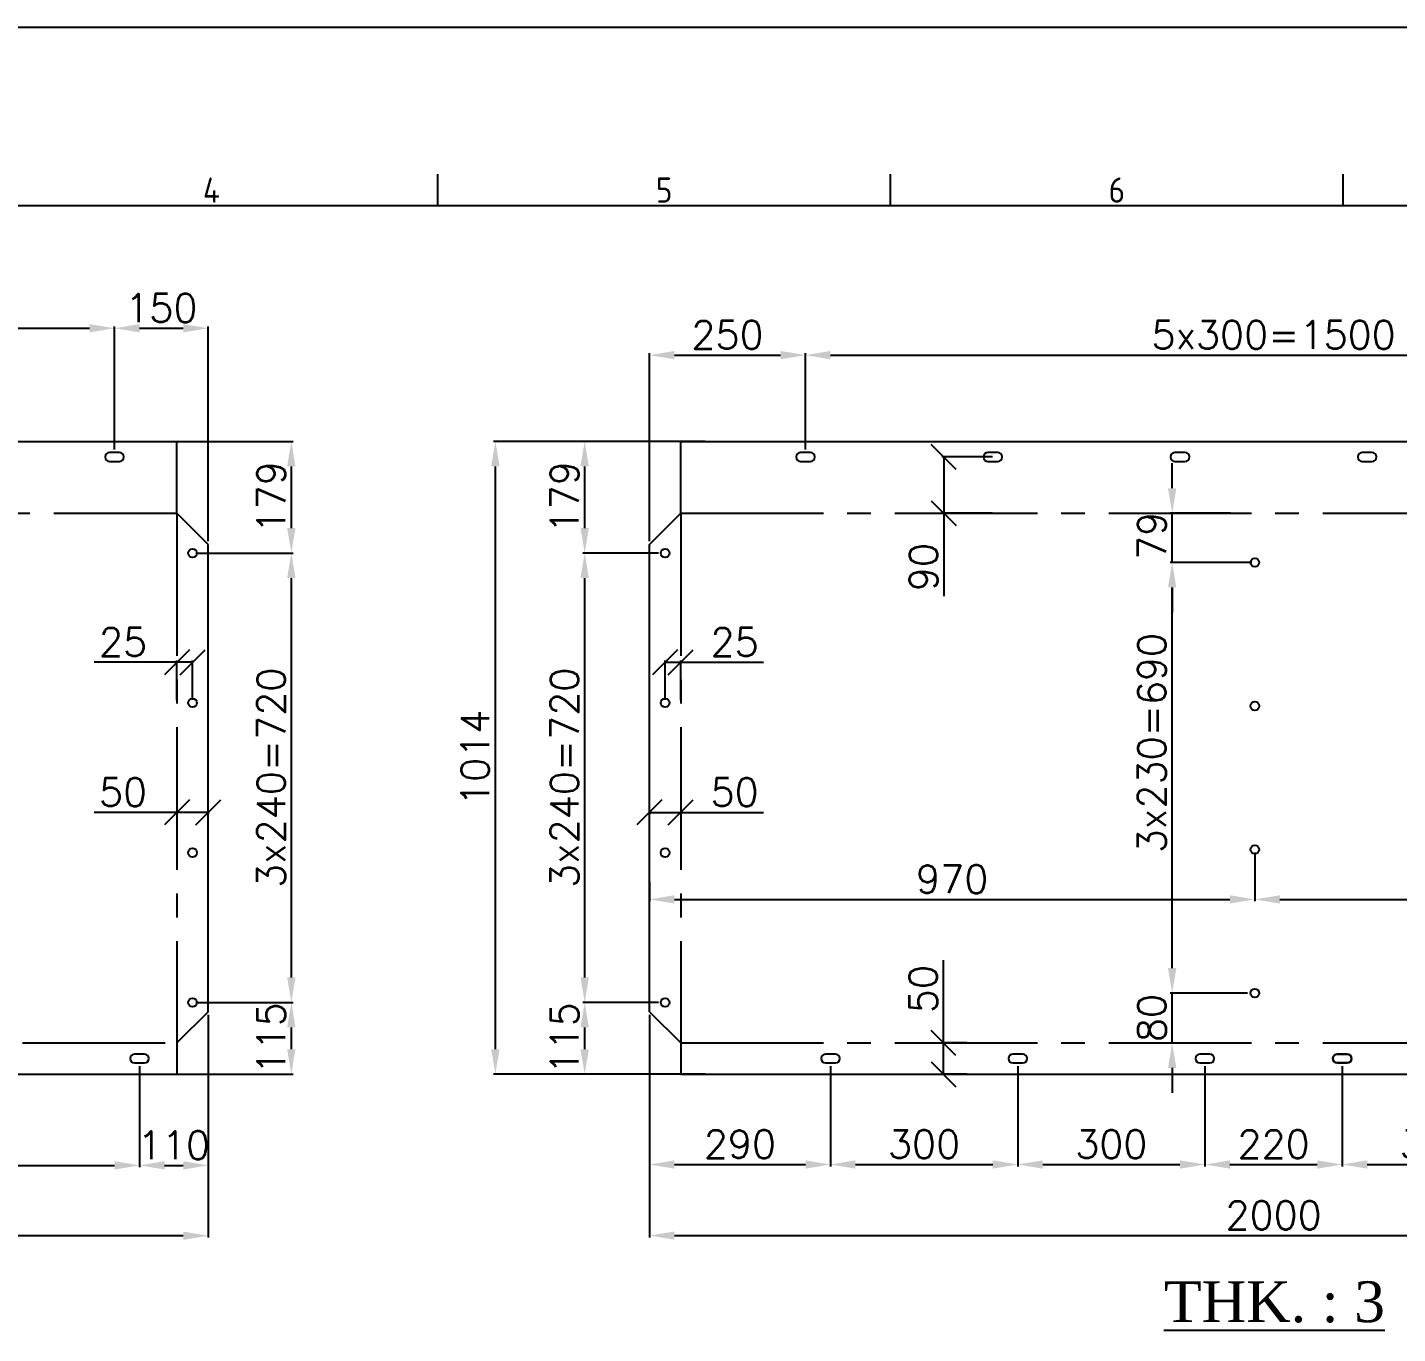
# Model space of a CAD drawing. Header units: inches. Extents: x 212980 to 238967, y -33384 to 2238.
# Drawn here: x 225508 to 227703, y -14332 to -12239 of the extents above; entities that cross this region are included whole.
import ezdxf
from ezdxf.enums import TextEntityAlignment as Align

# ---------------------------------------------------------------- set-up
doc = ezdxf.new("R2010")
doc.units = ezdxf.units.IN
doc.header["$LTSCALE"] = 15
doc.header["$MEASUREMENT"] = 0
doc.linetypes.add('CENTER2', pattern=[28.575, 19.05, -3.175, 3.175, -3.175])
doc.layers.get('Defpoints').update_dxf_attribs({"lineweight": 0})
doc.layers.add('5', color=8, linetype='Continuous')
doc.layers.add('CADRE', color=5, linetype='Continuous')
doc.styles.add('ISO Proportional', font='isocp.shx')
doc.styles.add('ROMANS', font='ROMANS.shx')
doc.styles.add('style7', font='times.ttf', dxfattribs={"height": 24})
doc.dimstyles.new('11', dxfattribs={"dimtxt": 45, "dimasz": 40, "dimexe": 3, "dimexo": 5, "dimgap": 10, "dimtad": 1, "dimdec": 0, "dimdsep": 46, "dimtxsty": 'ROMANS', "dimcen": 2.5, "dimclrd": 6, "dimclre": 6, "dimclrt": 2, "dimadec": 0, "dimazin": 0, "dimtfac": 1, "dimtdec": 0, "dimtmove": 0, "dimatfit": 3, "dimfxl": 1, "dimarcsym": 0})

# ---------------------------------------------------------------- blocks, each defined once
blk = doc.blocks.new('KADR')
at = {"layer": 'CADRE', "color": 2}
for p, q in [((226374.3, 8136.1), (226374.3, 8233.3)), ((227769.7, 8136.1), (227769.7, 8233.3)), ((229165, 8136.1), (229165, 8233.3))]:
    blk.add_line(p, q, dxfattribs=at)
at = {"layer": 'CADRE', "color": 1}
blk.add_lwpolyline([(220145.5, -7651), (243248.6, -7651), (243248.6, 8686.2), (220145.5, 8686.2)], close=True, dxfattribs=at)
at = {"layer": 'CADRE'}
blk.add_lwpolyline([(220695.6, -7100.9), (242698.5, -7100.9), (242698.5, 8136.1), (220695.6, 8136.1)], close=True, dxfattribs=at)
at = {"layer": 'CADRE', "color": 2, "style": 'ISO Proportional'}
for s, p in [('4', (225676.6, 8184.7)), ('5', (227072, 8184.7)), ('6', (228467.4, 8184.7))]:
    blk.add_text(s, height=77.8, dxfattribs=at).set_placement(p, align=Align.MIDDLE)
blk = doc.blocks.new('*D128')
at = {"color": 6, "lineweight": -2, "ltscale": 200, "transparency": 16777216}
for p, q in [((223887.3, -13903.6), (223887.3, -14065.7)), ((225687.3, -13903.6), (225687.3, -14065.7)), ((223927.3, -14062.7), (225647.3, -14062.7))]:
    blk.add_line(p, q, dxfattribs=at)
at = {"color": 6, "ltscale": 200, "transparency": 16777216}
for points in [[(223927.3, -14056), (223927.3, -14069.4), (223887.3, -14062.7)], [(225647.3, -14056), (225647.3, -14069.4), (225687.3, -14062.7)]]:
    blk.add_solid(points, dxfattribs=at)
at = {"layer": 'Defpoints', "color": 0, "ltscale": 200, "transparency": 16777216}
for p in [(223887.3, -13898.6), (225687.3, -13898.6), (225687.3, -14062.7)]:
    blk.add_point(p, dxfattribs=at)
at = {"color": 2, "ltscale": 200, "transparency": 16777216, "insert": (224787.3, -14030.2), "char_height": 45, "attachment_point": 5, "style": 'ROMANS'}
blk.add_mtext('6x300=1800', dxfattribs=at)
blk = doc.blocks.new('*D129')
at = {"color": 6, "lineweight": -2, "ltscale": 200, "transparency": 16777216}
for p, q in [((225797.3, -13821.6), (225797.3, -14065.7)), ((225687.3, -13903.6), (225687.3, -14065.7)), ((225727.3, -14062.7), (225757.3, -14062.7))]:
    blk.add_line(p, q, dxfattribs=at)
at = {"color": 6, "ltscale": 200, "transparency": 16777216}
for points in [[(225727.3, -14056), (225727.3, -14069.4), (225687.3, -14062.7)], [(225757.3, -14056), (225757.3, -14069.4), (225797.3, -14062.7)]]:
    blk.add_solid(points, dxfattribs=at)
at = {"layer": 'Defpoints', "color": 0, "ltscale": 200, "transparency": 16777216}
for p in [(225797.3, -13816.6), (225687.3, -13898.6), (225797.3, -14062.7)]:
    blk.add_point(p, dxfattribs=at)
at = {"color": 2, "ltscale": 200, "transparency": 16777216, "insert": (225742.3, -14030.2), "char_height": 45, "attachment_point": 5, "style": 'ROMANS'}
blk.add_mtext('110', dxfattribs=at)
blk = doc.blocks.new('*D130')
at = {"color": 6, "lineweight": -2, "ltscale": 200, "transparency": 16777216}
for p, q in [((223735.3, -13957.6), (223735.3, -14178.5)), ((225797.3, -13957.6), (225797.3, -14178.5)), ((225757.3, -14175.5), (223775.3, -14175.5))]:
    blk.add_line(p, q, dxfattribs=at)
at = {"color": 6, "ltscale": 200, "transparency": 16777216}
for points in [[(223775.3, -14168.8), (223775.3, -14182.1), (223735.3, -14175.5)], [(225757.3, -14168.8), (225757.3, -14182.1), (225797.3, -14175.5)]]:
    blk.add_solid(points, dxfattribs=at)
at = {"layer": 'Defpoints', "color": 0, "ltscale": 200, "transparency": 16777216}
for p in [(223735.3, -13952.6), (225797.3, -13952.6), (223735.3, -14175.5)]:
    blk.add_point(p, dxfattribs=at)
at = {"color": 2, "ltscale": 200, "transparency": 16777216, "insert": (224766.3, -14143), "char_height": 45, "attachment_point": 5, "style": 'ROMANS'}
blk.add_mtext('2062', dxfattribs=at)
blk = doc.blocks.new('_Oblique')
at = {"color": 0, "linetype": 'ByBlock', "lineweight": -2}
blk.add_line((-0.5, -0.5), (0.5, 0.5), dxfattribs=at)
blk = doc.blocks.new('*D137')
at = {"color": 6, "lineweight": -2, "ltscale": 200, "transparency": 16777216}
for p, q in [((225747.3, -13256.6), (225614.4, -13256.6)), ((225747.3, -13316.6), (225747.3, -13253.6)), ((225772.3, -13256.6), (225747.3, -13256.6)), ((225772.3, -13316.6), (225772.3, -13253.6))]:
    blk.add_line(p, q, dxfattribs=at)
at = {"layer": 'Defpoints', "color": 0, "ltscale": 200, "transparency": 16777216}
for p in [(225747.3, -13256.6), (225747.3, -13321.6), (225772.3, -13321.6)]:
    blk.add_point(p, dxfattribs=at)
at = {"color": 6, "lineweight": -2, "ltscale": 200, "transparency": 16777216, "xscale": 40, "yscale": 40, "zscale": 40, "rotation": 180}
blk.add_blockref('_Oblique', (225747.3, -13256.6), dxfattribs=at)
at = {"color": 6, "lineweight": -2, "ltscale": 200, "transparency": 16777216, "xscale": 40, "yscale": 40, "zscale": 40}
blk.add_blockref('_Oblique', (225772.3, -13256.6), dxfattribs=at)
at = {"color": 2, "ltscale": 200, "transparency": 16777216, "insert": (225660.9, -13224.1), "char_height": 45, "attachment_point": 5, "style": 'ROMANS'}
blk.add_mtext('25', dxfattribs=at)
blk = doc.blocks.new('*D136')
at = {"color": 6, "lineweight": -2, "ltscale": 200, "transparency": 16777216}
for p, q in [((225747.3, -13497.1), (225614.4, -13497.1)), ((225747.3, -13496.6), (225747.3, -13500.1)), ((225797.3, -13497.1), (225747.3, -13497.1)), ((225797.3, -13496.6), (225797.3, -13500.1))]:
    blk.add_line(p, q, dxfattribs=at)
at = {"layer": 'Defpoints', "color": 0, "ltscale": 200, "transparency": 16777216}
for p in [(225747.3, -13491.6), (225747.3, -13497.1), (225797.3, -13491.6)]:
    blk.add_point(p, dxfattribs=at)
at = {"color": 6, "lineweight": -2, "ltscale": 200, "transparency": 16777216, "xscale": 40, "yscale": 40, "zscale": 40, "rotation": 180}
blk.add_blockref('_Oblique', (225747.3, -13497.1), dxfattribs=at)
at = {"color": 6, "lineweight": -2, "ltscale": 200, "transparency": 16777216, "xscale": 40, "yscale": 40, "zscale": 40}
blk.add_blockref('_Oblique', (225797.3, -13497.1), dxfattribs=at)
at = {"color": 2, "ltscale": 200, "transparency": 16777216, "insert": (225660.9, -13464.6), "char_height": 45, "attachment_point": 5, "style": 'ROMANS'}
blk.add_mtext('50', dxfattribs=at)
blk = doc.blocks.new('*D141')
at = {"color": 6, "lineweight": -2, "ltscale": 200, "transparency": 16777216}
for p, q in [((224147.3, -12915.6), (224147.3, -12718.3)), ((224187.3, -12721.3), (225607.3, -12721.3)), ((225647.3, -12915.6), (225647.3, -12718.3))]:
    blk.add_line(p, q, dxfattribs=at)
at = {"color": 6, "ltscale": 200, "transparency": 16777216}
for points in [[(224187.3, -12714.6), (224187.3, -12727.9), (224147.3, -12721.3)], [(225607.3, -12714.6), (225607.3, -12727.9), (225647.3, -12721.3)]]:
    blk.add_solid(points, dxfattribs=at)
at = {"layer": 'Defpoints', "color": 0, "ltscale": 200, "transparency": 16777216}
for p in [(225647.3, -12721.3), (224147.3, -12920.6), (225647.3, -12920.6)]:
    blk.add_point(p, dxfattribs=at)
at = {"color": 2, "ltscale": 200, "transparency": 16777216, "insert": (224897.3, -12688.8), "char_height": 45, "attachment_point": 5, "style": 'ROMANS'}
blk.add_mtext('5x300=1500', dxfattribs=at)
blk = doc.blocks.new('*D142')
at = {"color": 6, "lineweight": -2, "ltscale": 200, "transparency": 16777216}
for p, q in [((225647.3, -12915.6), (225647.3, -12718.3)), ((225687.3, -12721.3), (225757.3, -12721.3)), ((225797.3, -13062.6), (225797.3, -12718.3))]:
    blk.add_line(p, q, dxfattribs=at)
at = {"color": 6, "ltscale": 200, "transparency": 16777216}
for points in [[(225687.3, -12714.6), (225687.3, -12727.9), (225647.3, -12721.3)], [(225757.3, -12714.6), (225757.3, -12727.9), (225797.3, -12721.3)]]:
    blk.add_solid(points, dxfattribs=at)
at = {"layer": 'Defpoints', "color": 0, "ltscale": 200, "transparency": 16777216}
for p in [(225797.3, -12721.3), (225647.3, -12920.6), (225797.3, -13067.6)]:
    blk.add_point(p, dxfattribs=at)
at = {"color": 2, "ltscale": 200, "transparency": 16777216, "insert": (225722.3, -12688.8), "char_height": 45, "attachment_point": 5, "style": 'ROMANS'}
blk.add_mtext('150', dxfattribs=at)
blk = doc.blocks.new('*D143')
at = {"color": 6, "lineweight": -2, "ltscale": 200, "transparency": 16777216}
for p, q in [((225777.3, -13801.6), (225933.5, -13801.6)), ((225930.5, -13876.6), (225930.5, -13841.6)), ((225702.3, -13916.6), (225933.5, -13916.6))]:
    blk.add_line(p, q, dxfattribs=at)
at = {"color": 6, "ltscale": 200, "transparency": 16777216}
for points in [[(225923.8, -13841.6), (225937.1, -13841.6), (225930.5, -13801.6)], [(225923.8, -13876.6), (225937.1, -13876.6), (225930.5, -13916.6)]]:
    blk.add_solid(points, dxfattribs=at)
at = {"layer": 'Defpoints', "color": 0, "ltscale": 200, "transparency": 16777216}
for p in [(225772.3, -13801.6), (225930.5, -13801.6), (225697.3, -13916.6)]:
    blk.add_point(p, dxfattribs=at)
at = {"color": 2, "ltscale": 200, "transparency": 16777216, "insert": (225898, -13859.1), "char_height": 45, "attachment_point": 5, "rotation": 90, "style": 'ROMANS'}
blk.add_mtext('115', dxfattribs=at)
blk = doc.blocks.new('*D144')
at = {"color": 6, "lineweight": -2, "ltscale": 200, "transparency": 16777216}
for p, q in [((225777.3, -13081.6), (225933.5, -13081.6)), ((225930.5, -13761.6), (225930.5, -13121.6)), ((225777.3, -13801.6), (225933.5, -13801.6))]:
    blk.add_line(p, q, dxfattribs=at)
at = {"color": 6, "ltscale": 200, "transparency": 16777216}
for points in [[(225923.8, -13121.6), (225937.1, -13121.6), (225930.5, -13081.6)], [(225923.8, -13761.6), (225937.1, -13761.6), (225930.5, -13801.6)]]:
    blk.add_solid(points, dxfattribs=at)
at = {"layer": 'Defpoints', "color": 0, "ltscale": 200, "transparency": 16777216}
for p in [(225772.3, -13081.6), (225930.5, -13081.6), (225772.3, -13801.6)]:
    blk.add_point(p, dxfattribs=at)
at = {"color": 2, "ltscale": 200, "transparency": 16777216, "insert": (225898, -13441.6), "char_height": 45, "attachment_point": 5, "rotation": 90, "style": 'ROMANS'}
blk.add_mtext('3x240=720', dxfattribs=at)
blk = doc.blocks.new('*D145')
at = {"color": 6, "lineweight": -2, "ltscale": 200, "transparency": 16777216}
for p, q in [((225702.3, -12902.6), (225933.5, -12902.6)), ((225930.5, -13041.6), (225930.5, -12942.6)), ((225777.3, -13081.6), (225933.5, -13081.6))]:
    blk.add_line(p, q, dxfattribs=at)
at = {"color": 6, "ltscale": 200, "transparency": 16777216}
for points in [[(225923.8, -12942.6), (225937.1, -12942.6), (225930.5, -12902.6)], [(225923.8, -13041.6), (225937.1, -13041.6), (225930.5, -13081.6)]]:
    blk.add_solid(points, dxfattribs=at)
at = {"layer": 'Defpoints', "color": 0, "ltscale": 200, "transparency": 16777216}
for p in [(225697.3, -12902.6), (225930.5, -12902.6), (225772.3, -13081.6)]:
    blk.add_point(p, dxfattribs=at)
at = {"color": 2, "ltscale": 200, "transparency": 16777216, "insert": (225898, -12992.1), "char_height": 45, "attachment_point": 5, "rotation": 90, "style": 'ROMANS'}
blk.add_mtext('179', dxfattribs=at)
blk = doc.blocks.new('*D147')
at = {"color": 6, "lineweight": -2, "ltscale": 200, "transparency": 16777216}
for p, q in [((226518.7, -13801.6), (226397.5, -13801.6)), ((226400.5, -13876.6), (226400.5, -13841.6)), ((226593.7, -13916.6), (226397.5, -13916.6))]:
    blk.add_line(p, q, dxfattribs=at)
at = {"color": 6, "ltscale": 200, "transparency": 16777216}
for points in [[(226393.8, -13841.6), (226407.2, -13841.6), (226400.5, -13801.6)], [(226393.8, -13876.6), (226407.2, -13876.6), (226400.5, -13916.6)]]:
    blk.add_solid(points, dxfattribs=at)
at = {"layer": 'Defpoints', "color": 0, "ltscale": 200, "transparency": 16777216}
for p in [(226400.5, -13801.6), (226523.7, -13801.6), (226598.7, -13916.6)]:
    blk.add_point(p, dxfattribs=at)
at = {"color": 2, "ltscale": 200, "transparency": 16777216, "insert": (226368, -13859.1), "char_height": 45, "attachment_point": 5, "rotation": 90, "style": 'ROMANS'}
blk.add_mtext('115', dxfattribs=at)
blk = doc.blocks.new('*D148')
at = {"color": 6, "lineweight": -2, "ltscale": 200, "transparency": 16777216}
for p, q in [((226518.7, -13081.6), (226397.5, -13081.6)), ((226400.5, -13761.6), (226400.5, -13121.6)), ((226518.7, -13801.6), (226397.5, -13801.6))]:
    blk.add_line(p, q, dxfattribs=at)
at = {"color": 6, "ltscale": 200, "transparency": 16777216}
for points in [[(226393.8, -13121.6), (226407.2, -13121.6), (226400.5, -13081.6)], [(226393.8, -13761.6), (226407.2, -13761.6), (226400.5, -13801.6)]]:
    blk.add_solid(points, dxfattribs=at)
at = {"layer": 'Defpoints', "color": 0, "ltscale": 200, "transparency": 16777216}
for p in [(226400.5, -13081.6), (226523.7, -13081.6), (226523.7, -13801.6)]:
    blk.add_point(p, dxfattribs=at)
at = {"color": 2, "ltscale": 200, "transparency": 16777216, "insert": (226368, -13441.6), "char_height": 45, "attachment_point": 5, "rotation": 90, "style": 'ROMANS'}
blk.add_mtext('3x240=720', dxfattribs=at)
blk = doc.blocks.new('*D149')
at = {"color": 6, "lineweight": -2, "ltscale": 200, "transparency": 16777216}
for p, q in [((226593.7, -12902.6), (226397.5, -12902.6)), ((226400.5, -13041.6), (226400.5, -12942.6)), ((226518.7, -13081.6), (226397.5, -13081.6))]:
    blk.add_line(p, q, dxfattribs=at)
at = {"color": 6, "ltscale": 200, "transparency": 16777216}
for points in [[(226393.8, -12942.6), (226407.2, -12942.6), (226400.5, -12902.6)], [(226393.8, -13041.6), (226407.2, -13041.6), (226400.5, -13081.6)]]:
    blk.add_solid(points, dxfattribs=at)
at = {"layer": 'Defpoints', "color": 0, "ltscale": 200, "transparency": 16777216}
for p in [(226400.5, -12902.6), (226598.7, -12902.6), (226523.7, -13081.6)]:
    blk.add_point(p, dxfattribs=at)
at = {"color": 2, "ltscale": 200, "transparency": 16777216, "insert": (226368, -12992.1), "char_height": 45, "attachment_point": 5, "rotation": 90, "style": 'ROMANS'}
blk.add_mtext('179', dxfattribs=at)
blk = doc.blocks.new('*D146')
at = {"color": 6, "lineweight": -2, "ltscale": 200, "transparency": 16777216}
for p, q in [((226415.2, -12902.6), (226254.4, -12902.6)), ((226257.4, -13876.6), (226257.4, -12942.6)), ((226415.2, -13916.6), (226254.4, -13916.6))]:
    blk.add_line(p, q, dxfattribs=at)
at = {"color": 6, "ltscale": 200, "transparency": 16777216}
for points in [[(226250.8, -12942.6), (226264.1, -12942.6), (226257.4, -12902.6)], [(226250.8, -13876.6), (226264.1, -13876.6), (226257.4, -13916.6)]]:
    blk.add_solid(points, dxfattribs=at)
at = {"layer": 'Defpoints', "color": 0, "ltscale": 200, "transparency": 16777216}
for p in [(226257.4, -12902.6), (226420.2, -12902.6), (226420.2, -13916.6)]:
    blk.add_point(p, dxfattribs=at)
at = {"color": 2, "ltscale": 200, "transparency": 16777216, "insert": (226224.9, -13409.6), "char_height": 45, "attachment_point": 5, "rotation": 90, "style": 'ROMANS'}
blk.add_mtext('1014', dxfattribs=at)
blk = doc.blocks.new('*D151')
at = {"color": 6, "lineweight": -2, "ltscale": 200, "transparency": 16777216}
for p, q in [((226529.3, -13316.6), (226529.3, -13253.6)), ((226529.3, -13256.6), (226554.3, -13256.6)), ((226554.3, -13316.6), (226554.3, -13253.6)), ((226554.3, -13256.6), (226687.2, -13256.6))]:
    blk.add_line(p, q, dxfattribs=at)
at = {"layer": 'Defpoints', "color": 0, "ltscale": 200, "transparency": 16777216}
for p in [(226554.3, -13256.6), (226529.3, -13321.6), (226554.3, -13321.6)]:
    blk.add_point(p, dxfattribs=at)
at = {"color": 6, "lineweight": -2, "ltscale": 200, "transparency": 16777216, "xscale": 40, "yscale": 40, "zscale": 40, "rotation": 180}
blk.add_blockref('_Oblique', (226529.3, -13256.6), dxfattribs=at)
at = {"color": 6, "lineweight": -2, "ltscale": 200, "transparency": 16777216, "xscale": 40, "yscale": 40, "zscale": 40}
blk.add_blockref('_Oblique', (226554.3, -13256.6), dxfattribs=at)
at = {"color": 2, "ltscale": 200, "transparency": 16777216, "insert": (226640.7, -13224.1), "char_height": 45, "attachment_point": 5, "style": 'ROMANS'}
blk.add_mtext('25', dxfattribs=at)
blk = doc.blocks.new('*D150')
at = {"color": 6, "lineweight": -2, "ltscale": 200, "transparency": 16777216}
for p, q in [((226504.3, -13496.6), (226504.3, -13500.1)), ((226504.3, -13497.1), (226554.3, -13497.1)), ((226554.3, -13496.6), (226554.3, -13500.1)), ((226554.3, -13497.1), (226687.2, -13497.1))]:
    blk.add_line(p, q, dxfattribs=at)
at = {"layer": 'Defpoints', "color": 0, "ltscale": 200, "transparency": 16777216}
for p in [(226504.3, -13491.6), (226554.3, -13491.6), (226554.3, -13497.1)]:
    blk.add_point(p, dxfattribs=at)
at = {"color": 6, "lineweight": -2, "ltscale": 200, "transparency": 16777216, "xscale": 40, "yscale": 40, "zscale": 40, "rotation": 180}
blk.add_blockref('_Oblique', (226504.3, -13497.1), dxfattribs=at)
at = {"color": 6, "lineweight": -2, "ltscale": 200, "transparency": 16777216, "xscale": 40, "yscale": 40, "zscale": 40}
blk.add_blockref('_Oblique', (226554.3, -13497.1), dxfattribs=at)
at = {"color": 2, "ltscale": 200, "transparency": 16777216, "insert": (226640.7, -13464.6), "char_height": 45, "attachment_point": 5, "style": 'ROMANS'}
blk.add_mtext('50', dxfattribs=at)
blk = doc.blocks.new('*D154')
at = {"color": 6, "lineweight": -2, "ltscale": 200, "transparency": 16777216}
for p, q in [((226975.4, -13866.6), (226975.4, -13733.7)), ((227013, -13866.6), (226972.4, -13866.6)), ((226975.4, -13916.6), (226975.4, -13866.6)), ((227013, -13916.6), (226972.4, -13916.6))]:
    blk.add_line(p, q, dxfattribs=at)
at = {"layer": 'Defpoints', "color": 0, "ltscale": 200, "transparency": 16777216}
for p in [(226975.4, -13866.6), (227018, -13866.6), (227018, -13916.6)]:
    blk.add_point(p, dxfattribs=at)
at = {"color": 6, "lineweight": -2, "ltscale": 200, "transparency": 16777216, "xscale": 40, "yscale": 40, "zscale": 40}
for p, rotation in [((226975.4, -13866.6), 90), ((226975.4, -13916.6), 270)]:
    blk.add_blockref('_Oblique', p, dxfattribs=dict(at, rotation=rotation))
at = {"color": 2, "ltscale": 200, "transparency": 16777216, "insert": (226942.9, -13780.2), "char_height": 45, "attachment_point": 5, "rotation": 90, "style": 'ROMANS'}
blk.add_mtext('50', dxfattribs=at)
blk = doc.blocks.new('*D156')
at = {"color": 6, "lineweight": -2, "ltscale": 200, "transparency": 16777216}
for p, q in [((227053.7, -12927.6), (226972.8, -12927.6)), ((226975.8, -12927.6), (226975.8, -13017.6)), ((227053.7, -13017.6), (226972.8, -13017.6)), ((226975.8, -13017.6), (226975.8, -13150.5))]:
    blk.add_line(p, q, dxfattribs=at)
at = {"layer": 'Defpoints', "color": 0, "ltscale": 200, "transparency": 16777216}
for p in [(227058.7, -12927.6), (226975.8, -13017.6), (227058.7, -13017.6)]:
    blk.add_point(p, dxfattribs=at)
at = {"color": 6, "lineweight": -2, "ltscale": 200, "transparency": 16777216, "xscale": 40, "yscale": 40, "zscale": 40}
for p, rotation in [((226975.8, -12927.6), 90), ((226975.8, -13017.6), 270)]:
    blk.add_blockref('_Oblique', p, dxfattribs=dict(at, rotation=rotation))
at = {"color": 2, "ltscale": 200, "transparency": 16777216, "insert": (226943.3, -13104), "char_height": 45, "attachment_point": 5, "rotation": 90, "style": 'ROMANS'}
blk.add_mtext('90', dxfattribs=at)
blk = doc.blocks.new('*D158')
at = {"color": 6, "lineweight": -2, "ltscale": 200, "transparency": 16777216}
for p, q in [((227341.8, -13746.6), (227341.8, -13706.6)), ((227462.3, -13786.6), (227338.8, -13786.6)), ((227341.8, -13866.6), (227341.8, -13786.6)), ((227342.4, -13866.6), (227344.8, -13866.6)), ((227341.8, -13906.6), (227341.8, -13946.6))]:
    blk.add_line(p, q, dxfattribs=at)
at = {"color": 6, "ltscale": 200, "transparency": 16777216}
for points in [[(227335.1, -13746.6), (227348.4, -13746.6), (227341.8, -13786.6)], [(227335.1, -13906.6), (227348.4, -13906.6), (227341.8, -13866.6)]]:
    blk.add_solid(points, dxfattribs=at)
at = {"layer": 'Defpoints', "color": 0, "ltscale": 200, "transparency": 16777216}
for p in [(227341.8, -13786.6), (227467.3, -13786.6), (227337.4, -13866.6)]:
    blk.add_point(p, dxfattribs=at)
at = {"color": 2, "ltscale": 200, "transparency": 16777216, "insert": (227309.3, -13826.6), "char_height": 45, "attachment_point": 5, "rotation": 90, "style": 'ROMANS'}
blk.add_mtext('80', dxfattribs=at)
blk = doc.blocks.new('*D159')
at = {"color": 6, "lineweight": -2, "ltscale": 200, "transparency": 16777216}
for p, q in [((227469.3, -13096.6), (227338.8, -13096.6)), ((227341.8, -13746.6), (227341.8, -13136.6)), ((227462.3, -13786.6), (227338.8, -13786.6))]:
    blk.add_line(p, q, dxfattribs=at)
at = {"color": 6, "ltscale": 200, "transparency": 16777216}
for points in [[(227335.1, -13136.6), (227348.4, -13136.6), (227341.8, -13096.6)], [(227335.1, -13746.6), (227348.4, -13746.6), (227341.8, -13786.6)]]:
    blk.add_solid(points, dxfattribs=at)
at = {"layer": 'Defpoints', "color": 0, "ltscale": 200, "transparency": 16777216}
for p in [(227341.8, -13096.6), (227474.3, -13096.6), (227467.3, -13786.6)]:
    blk.add_point(p, dxfattribs=at)
at = {"color": 2, "ltscale": 200, "transparency": 16777216, "insert": (227309.3, -13385.9), "char_height": 45, "attachment_point": 5, "rotation": 90, "style": 'ROMANS'}
blk.add_mtext('3x230=690', dxfattribs=at)
blk = doc.blocks.new('*D160')
at = {"color": 6, "lineweight": -2, "ltscale": 200, "transparency": 16777216}
for p, q in [((227341.8, -12977.6), (227341.8, -12937.6)), ((227435.4, -13017.6), (227338.8, -13017.6)), ((227341.8, -13096.6), (227341.8, -13017.6)), ((227469.3, -13096.6), (227338.8, -13096.6)), ((227341.8, -13136.6), (227341.8, -13176.6))]:
    blk.add_line(p, q, dxfattribs=at)
at = {"color": 6, "ltscale": 200, "transparency": 16777216}
for points in [[(227335.1, -12977.6), (227348.4, -12977.6), (227341.8, -13017.6)], [(227335.1, -13136.6), (227348.4, -13136.6), (227341.8, -13096.6)]]:
    blk.add_solid(points, dxfattribs=at)
at = {"layer": 'Defpoints', "color": 0, "ltscale": 200, "transparency": 16777216}
for p in [(227341.8, -13017.6), (227440.4, -13017.6), (227474.3, -13096.6)]:
    blk.add_point(p, dxfattribs=at)
at = {"color": 2, "ltscale": 200, "transparency": 16777216, "insert": (227309.3, -13053.9), "char_height": 45, "attachment_point": 5, "rotation": 90, "style": 'ROMANS'}
blk.add_mtext('79', dxfattribs=at)
blk = doc.blocks.new('*D161')
at = {"color": 6, "lineweight": -2, "ltscale": 200, "transparency": 16777216}
for p, q in [((226504.3, -13821.6), (226504.3, -14064.3)), ((226794.3, -13903.6), (226794.3, -14064.3)), ((226544.3, -14061.3), (226754.3, -14061.3))]:
    blk.add_line(p, q, dxfattribs=at)
at = {"color": 6, "ltscale": 200, "transparency": 16777216}
for points in [[(226544.3, -14054.7), (226544.3, -14068), (226504.3, -14061.3)], [(226754.3, -14054.7), (226754.3, -14068), (226794.3, -14061.3)]]:
    blk.add_solid(points, dxfattribs=at)
at = {"layer": 'Defpoints', "color": 0, "ltscale": 200, "transparency": 16777216}
for p in [(226504.3, -13816.6), (226794.3, -13898.6), (226794.3, -14061.3)]:
    blk.add_point(p, dxfattribs=at)
at = {"color": 2, "ltscale": 200, "transparency": 16777216, "insert": (226649.3, -14028.8), "char_height": 45, "attachment_point": 5, "style": 'ROMANS'}
blk.add_mtext('290', dxfattribs=at)
blk = doc.blocks.new('*D162')
at = {"color": 6, "lineweight": -2, "ltscale": 200, "transparency": 16777216}
for p, q in [((226794.3, -13903.6), (226794.3, -14064.3)), ((227094.3, -13903.6), (227094.3, -14064.3)), ((226834.3, -14061.3), (227054.3, -14061.3))]:
    blk.add_line(p, q, dxfattribs=at)
at = {"color": 6, "ltscale": 200, "transparency": 16777216}
for points in [[(226834.3, -14054.7), (226834.3, -14068), (226794.3, -14061.3)], [(227054.3, -14054.7), (227054.3, -14068), (227094.3, -14061.3)]]:
    blk.add_solid(points, dxfattribs=at)
at = {"layer": 'Defpoints', "color": 0, "ltscale": 200, "transparency": 16777216}
for p in [(226794.3, -13898.6), (227094.3, -13898.6), (227094.3, -14061.3)]:
    blk.add_point(p, dxfattribs=at)
at = {"color": 2, "ltscale": 200, "transparency": 16777216, "insert": (226944.3, -14028.8), "char_height": 45, "attachment_point": 5, "style": 'ROMANS'}
blk.add_mtext('300', dxfattribs=at)
blk = doc.blocks.new('*D163')
at = {"color": 6, "lineweight": -2, "ltscale": 200, "transparency": 16777216}
for p, q in [((227094.3, -13903.6), (227094.3, -14064.3)), ((227394.3, -13903.6), (227394.3, -14064.3)), ((227134.3, -14061.3), (227354.3, -14061.3))]:
    blk.add_line(p, q, dxfattribs=at)
at = {"color": 6, "ltscale": 200, "transparency": 16777216}
for points in [[(227134.3, -14054.7), (227134.3, -14068), (227094.3, -14061.3)], [(227354.3, -14054.7), (227354.3, -14068), (227394.3, -14061.3)]]:
    blk.add_solid(points, dxfattribs=at)
at = {"layer": 'Defpoints', "color": 0, "ltscale": 200, "transparency": 16777216}
for p in [(227094.3, -13898.6), (227394.3, -13898.6), (227394.3, -14061.3)]:
    blk.add_point(p, dxfattribs=at)
at = {"color": 2, "ltscale": 200, "transparency": 16777216, "insert": (227244.3, -14028.8), "char_height": 45, "attachment_point": 5, "style": 'ROMANS'}
blk.add_mtext('300', dxfattribs=at)
blk = doc.blocks.new('*D164')
at = {"color": 6, "lineweight": -2, "ltscale": 200, "transparency": 16777216}
for p, q in [((227394.3, -13903.6), (227394.3, -14064.3)), ((227614.3, -13903.6), (227614.3, -14064.3)), ((227434.3, -14061.3), (227574.3, -14061.3))]:
    blk.add_line(p, q, dxfattribs=at)
at = {"color": 6, "ltscale": 200, "transparency": 16777216}
for points in [[(227434.3, -14054.7), (227434.3, -14068), (227394.3, -14061.3)], [(227574.3, -14054.7), (227574.3, -14068), (227614.3, -14061.3)]]:
    blk.add_solid(points, dxfattribs=at)
at = {"layer": 'Defpoints', "color": 0, "ltscale": 200, "transparency": 16777216}
for p in [(227394.3, -13898.6), (227614.3, -13898.6), (227614.3, -14061.3)]:
    blk.add_point(p, dxfattribs=at)
at = {"color": 2, "ltscale": 200, "transparency": 16777216, "insert": (227504.3, -14028.8), "char_height": 45, "attachment_point": 5, "style": 'ROMANS'}
blk.add_mtext('220', dxfattribs=at)
blk = doc.blocks.new('*D165')
at = {"color": 6, "lineweight": -2, "ltscale": 200, "transparency": 16777216}
for p, q in [((227614.3, -13903.6), (227614.3, -14064.3)), ((227914.3, -13903.6), (227914.3, -14064.3)), ((227654.3, -14061.3), (227874.3, -14061.3))]:
    blk.add_line(p, q, dxfattribs=at)
at = {"color": 6, "ltscale": 200, "transparency": 16777216}
for points in [[(227654.3, -14054.7), (227654.3, -14068), (227614.3, -14061.3)], [(227874.3, -14054.7), (227874.3, -14068), (227914.3, -14061.3)]]:
    blk.add_solid(points, dxfattribs=at)
at = {"layer": 'Defpoints', "color": 0, "ltscale": 200, "transparency": 16777216}
for p in [(227614.3, -13898.6), (227914.3, -13898.6), (227914.3, -14061.3)]:
    blk.add_point(p, dxfattribs=at)
at = {"color": 2, "ltscale": 200, "transparency": 16777216, "insert": (227764.3, -14028.8), "char_height": 45, "attachment_point": 5, "style": 'ROMANS'}
blk.add_mtext('300', dxfattribs=at)
blk = doc.blocks.new('*D168')
at = {"color": 6, "lineweight": -2, "ltscale": 200, "transparency": 16777216}
for p, q in [((226504.3, -13988.3), (226504.3, -14178.2)), ((228504.3, -13988.3), (228504.3, -14178.2)), ((226544.3, -14175.2), (228464.3, -14175.2))]:
    blk.add_line(p, q, dxfattribs=at)
at = {"color": 6, "ltscale": 200, "transparency": 16777216}
for points in [[(226544.3, -14168.6), (226544.3, -14181.9), (226504.3, -14175.2)], [(228464.3, -14168.6), (228464.3, -14181.9), (228504.3, -14175.2)]]:
    blk.add_solid(points, dxfattribs=at)
at = {"layer": 'Defpoints', "color": 0, "ltscale": 200, "transparency": 16777216}
for p in [(226504.3, -13983.3), (228504.3, -13983.3), (228504.3, -14175.2)]:
    blk.add_point(p, dxfattribs=at)
at = {"color": 2, "ltscale": 200, "transparency": 16777216, "insert": (227504.3, -14142.7), "char_height": 45, "attachment_point": 5, "style": 'ROMANS'}
blk.add_mtext('2000', dxfattribs=at)
blk = doc.blocks.new('*D169')
at = {"color": 6, "lineweight": -2, "ltscale": 200, "transparency": 16777216}
for p, q in [((227474.3, -13561.6), (227474.3, -13639.5)), ((226504.3, -13608.1), (226504.3, -13639.5)), ((226544.3, -13636.5), (227434.3, -13636.5))]:
    blk.add_line(p, q, dxfattribs=at)
at = {"color": 6, "ltscale": 200, "transparency": 16777216}
for points in [[(226544.3, -13629.9), (226544.3, -13643.2), (226504.3, -13636.5)], [(227434.3, -13629.9), (227434.3, -13643.2), (227474.3, -13636.5)]]:
    blk.add_solid(points, dxfattribs=at)
at = {"layer": 'Defpoints', "color": 0, "ltscale": 200, "transparency": 16777216}
for p in [(227474.3, -13556.6), (226504.3, -13603.1), (227474.3, -13636.5)]:
    blk.add_point(p, dxfattribs=at)
at = {"color": 2, "ltscale": 200, "transparency": 16777216, "insert": (226989.3, -13604), "char_height": 45, "attachment_point": 5, "style": 'ROMANS'}
blk.add_mtext('970', dxfattribs=at)
blk = doc.blocks.new('*D170')
at = {"color": 6, "lineweight": -2, "ltscale": 200, "transparency": 16777216}
for p, q in [((227474.3, -13561.6), (227474.3, -13639.5)), ((227514.3, -13636.5), (228464.3, -13636.5)), ((228504.3, -13656.3), (228504.3, -13633.5))]:
    blk.add_line(p, q, dxfattribs=at)
at = {"color": 6, "ltscale": 200, "transparency": 16777216}
for points in [[(227514.3, -13629.9), (227514.3, -13643.2), (227474.3, -13636.5)], [(228464.3, -13629.9), (228464.3, -13643.2), (228504.3, -13636.5)]]:
    blk.add_solid(points, dxfattribs=at)
at = {"layer": 'Defpoints', "color": 0, "ltscale": 200, "transparency": 16777216}
for p in [(227474.3, -13556.6), (228504.3, -13636.5), (228504.3, -13661.3)]:
    blk.add_point(p, dxfattribs=at)
at = {"color": 2, "ltscale": 200, "transparency": 16777216, "insert": (227989.3, -13604), "char_height": 45, "attachment_point": 5, "style": 'ROMANS'}
blk.add_mtext('1030', dxfattribs=at)
blk = doc.blocks.new('*D171')
at = {"color": 6, "lineweight": -2, "ltscale": 200, "transparency": 16777216}
for p, q in [((226504.3, -13062.6), (226504.3, -12761.4)), ((226544.3, -12764.4), (226714.3, -12764.4)), ((226754.3, -12915.6), (226754.3, -12761.4))]:
    blk.add_line(p, q, dxfattribs=at)
at = {"color": 6, "ltscale": 200, "transparency": 16777216}
for points in [[(226544.3, -12757.7), (226544.3, -12771), (226504.3, -12764.4)], [(226714.3, -12757.7), (226714.3, -12771), (226754.3, -12764.4)]]:
    blk.add_solid(points, dxfattribs=at)
at = {"layer": 'Defpoints', "color": 0, "ltscale": 200, "transparency": 16777216}
for p in [(226754.3, -12764.4), (226754.3, -12920.6), (226504.3, -13067.6)]:
    blk.add_point(p, dxfattribs=at)
at = {"color": 2, "ltscale": 200, "transparency": 16777216, "insert": (226629.3, -12731.9), "char_height": 45, "attachment_point": 5, "style": 'ROMANS'}
blk.add_mtext('250', dxfattribs=at)
blk = doc.blocks.new('*D172')
at = {"color": 6, "lineweight": -2, "ltscale": 200, "transparency": 16777216}
for p, q in [((226754.3, -12915.6), (226754.3, -12761.4)), ((226794.3, -12764.4), (228214.3, -12764.4)), ((228254.3, -12915.6), (228254.3, -12761.4))]:
    blk.add_line(p, q, dxfattribs=at)
at = {"color": 6, "ltscale": 200, "transparency": 16777216}
for points in [[(226794.3, -12757.7), (226794.3, -12771), (226754.3, -12764.4)], [(228214.3, -12757.7), (228214.3, -12771), (228254.3, -12764.4)]]:
    blk.add_solid(points, dxfattribs=at)
at = {"layer": 'Defpoints', "color": 0, "ltscale": 200, "transparency": 16777216}
for p in [(228254.3, -12764.4), (226754.3, -12920.6), (228254.3, -12920.6)]:
    blk.add_point(p, dxfattribs=at)
at = {"color": 2, "ltscale": 200, "transparency": 16777216, "insert": (227504.3, -12731.9), "char_height": 45, "attachment_point": 5, "style": 'ROMANS'}
blk.add_mtext('5x300=1500', dxfattribs=at)

msp = doc.modelspace()

# ---------------------------------------------------------------- linework, layer by layer
for p, q in [((223835.29, -12902.6), (225747.29, -12902.6)), ((225747.29, -13017.6), (225747.29, -12902.6)), ((226554.31, -12902.6), (228454.31, -12902.6)), ((226554.31, -13017.6), (226554.31, -12902.6)), ((225797.29, -13067.6), (225747.29, -13017.6)), ((226504.31, -13067.6), (226554.31, -13017.6)), ((225797.29, -13816.6), (225797.29, -13067.6)), ((226504.31, -13816.6), (226504.31, -13067.6)), ((225797.29, -13816.6), (225747.29, -13866.6)), ((226504.31, -13816.6), (226554.31, -13866.6)), ((223835.29, -13916.6), (225747.29, -13916.6)), ((226554.31, -13916.6), (228454.31, -13916.6))]:
    msp.add_line(p, q)
at = {"color": 3, "linetype": 'CENTER2', "ltscale": 0.8}
for p, q in [((223835.29, -13017.6), (225747.29, -13017.6)), ((225747.29, -13017.6), (225747.29, -13866.6)), ((226554.31, -13017.6), (228454.31, -13017.6)), ((226554.31, -13017.6), (226554.31, -13866.6)), ((223785.29, -13866.6), (225747.29, -13866.6)), ((226554.31, -13866.6), (228454.31, -13866.6))]:
    msp.add_line(p, q, dxfattribs=at)
at = {"color": 7, "ltscale": 200}
for p, q in [((225747.29, -13866.6), (225747.29, -13916.6)), ((226554.31, -13866.6), (226554.31, -13916.6))]:
    msp.add_line(p, q, dxfattribs=at)
for points in [[(225639.29, -12920.6, 1), (225639.29, -12934.6), (225655.29, -12934.6, 1), (225655.29, -12920.6)], [(226746.31, -12920.6, 1), (226746.31, -12934.6), (226762.31, -12934.6, 1), (226762.31, -12920.6)], [(227046.31, -12920.6, 1), (227046.31, -12934.6), (227062.31, -12934.6, 1), (227062.31, -12920.6)], [(227346.31, -12920.6, 1), (227346.31, -12934.6), (227362.31, -12934.6, 1), (227362.31, -12920.6)], [(227646.31, -12920.6, 1), (227646.31, -12934.6), (227662.31, -12934.6, 1), (227662.31, -12920.6)], [(225679.29, -13884.6, 1), (225679.29, -13898.6), (225695.29, -13898.6, 1), (225695.29, -13884.6)], [(226786.31, -13884.6, 1), (226786.31, -13898.6), (226802.31, -13898.6, 1), (226802.31, -13884.6)], [(227086.31, -13884.6, 1), (227086.31, -13898.6), (227102.31, -13898.6, 1), (227102.31, -13884.6)], [(227386.31, -13884.6, 1), (227386.31, -13898.6), (227402.31, -13898.6, 1), (227402.31, -13884.6)], [(227606.31, -13884.6, 1), (227606.31, -13898.6), (227622.31, -13898.6, 1), (227622.31, -13884.6)], [(227622.31, -13884.6, -1), (227622.31, -13898.6), (227606.31, -13898.6, -1), (227606.31, -13884.6)]]:
    msp.add_lwpolyline(points, format="xyb", close=True)
for centre in [(225772.29, -13081.6), (226529.31, -13081.6), (227474.31, -13096.62), (225772.29, -13321.6), (226529.31, -13321.6), (227474.31, -13326.62), (225772.29, -13561.6), (226529.31, -13561.6), (227474.31, -13556.62), (227474.31, -13786.62), (225772.29, -13801.6), (226529.31, -13801.6)]:
    msp.add_circle(centre, 7, dxfattribs=at)

# ---------------------------------------------------------------- block references
at = {"color": 11, "xscale": 0.5198400000000001, "yscale": 0.5198400000000001, "zscale": 0.5198400000000001}
msp.add_blockref('KADR', (108486.73, -16754.63), dxfattribs=at)

# ---------------------------------------------------------------- texts
at = {"layer": '5', "color": 2, "style": 'style7'}
msp.add_text('%%UTHK. : 3', height=65.45, dxfattribs=at).set_placement((227328.55, -14313.89))

# ---------------------------------------------------------------- dimensions: what is measured, and where the dimension line sits
at = {"color": 7, "ltscale": 200}
for base, p1, p2, text, picture, middle in [((225647.29, -12721.26), (224147.29, -12920.6), (225647.29, -12920.6), '5x300=<>', '*D141', (224897.29, -12688.76)), ((228254.31, -12764.37), (226754.31, -12920.6), (228254.31, -12920.6), '5x300=<>', '*D172', (227504.31, -12731.87)), ((225687.29, -14062.69), (223887.29, -13898.6), (225687.29, -13898.6), '6x300=<>', '*D128', (224787.29, -14030.19))]:
    dim = msp.add_linear_dim(base=base, p1=p1, p2=p2, text=text, dimstyle='11', override={"dimtmove": 1}, dxfattribs=at)
    dim.commit()
    dim.dimension.update_dxf_attribs({"geometry": picture, "text_midpoint": middle})
for base, p1, p2, override, picture, middle in [((225797.29, -12721.26), (225647.29, -12920.6), (225797.29, -13067.6), {"dimtmove": 1}, '*D142', (225722.29, -12688.76)), ((226554.31, -13256.63), (226529.31, -13321.6), (226554.31, -13321.6), {"dimblk1": 'Oblique', "dimblk2": 'Oblique', "dimsah": 1}, '*D151', (226640.74, -13224.13)), ((226554.31, -13497.11), (226504.31, -13491.58), (226554.31, -13491.58), {"dimblk1": 'Oblique', "dimblk2": 'Oblique', "dimsah": 1}, '*D150', (226640.74, -13464.61)), ((228504.31, -13636.53), (227474.31, -13556.62), (228504.31, -13661.32), {"dimtmove": 1}, '*D170', (227989.31, -13604.03)), ((227094.31, -14061.33), (226794.31, -13898.6), (227094.31, -13898.6), {"dimtmove": 1}, '*D162', (226944.31, -14028.83)), ((227394.31, -14061.33), (227094.31, -13898.6), (227394.31, -13898.6), {"dimtmove": 1}, '*D163', (227244.31, -14028.83)), ((227614.31, -14061.33), (227394.31, -13898.6), (227614.31, -13898.6), {"dimtmove": 1}, '*D164', (227504.31, -14028.83)), ((227914.31, -14061.33), (227614.31, -13898.6), (227914.31, -13898.6), {"dimtmove": 1}, '*D165', (227764.31, -14028.83))]:
    dim = msp.add_linear_dim(base=base, p1=p1, p2=p2, dimstyle='11', override=override, dxfattribs=at)
    dim.commit()
    dim.dimension.update_dxf_attribs({"geometry": picture, "text_midpoint": middle})
for base, p1, p2, picture, middle in [((226754.31, -12764.37), (226504.31, -13067.6), (226754.31, -12920.6), '*D171', (226629.31, -12731.87)), ((227474.31, -13636.53), (226504.31, -13603.09), (227474.31, -13556.62), '*D169', (226989.31, -13604.03)), ((226794.31, -14061.33), (226504.31, -13816.6), (226794.31, -13898.6), '*D161', (226649.31, -14028.83)), ((223735.29, -14175.46), (225797.29, -13952.62), (223735.29, -13952.62), '*D130', (224766.29, -14142.96)), ((228504.31, -14175.25), (226504.31, -13983.32), (228504.31, -13983.32), '*D168', (227504.31, -14142.75))]:
    dim = msp.add_linear_dim(base=base, p1=p1, p2=p2, dimstyle='11', dxfattribs=at)
    dim.commit()
    dim.dimension.update_dxf_attribs({"geometry": picture, "text_midpoint": middle})
for base, p1, p2, angle, override, picture, middle in [((225930.48, -12902.6), (225772.29, -13081.6), (225697.29, -12902.6), 90, {"dimtmove": 1}, '*D145', (225897.98, -12992.1)), ((226400.5, -12902.6), (226523.73, -13081.6), (226598.73, -12902.6), 90, {"dimtmove": 1}, '*D149', (226368, -12992.1)), ((226975.8, -13017.6), (227058.7, -12927.6), (227058.7, -13017.6), 90, {"dimblk1": 'Oblique', "dimblk2": 'Oblique', "dimsah": 1}, '*D156', (226943.3, -13104.03)), ((225747.29, -13256.63), (225772.29, -13321.6), (225747.29, -13321.6), 180, {"dimblk1": 'Oblique', "dimblk2": 'Oblique', "dimsah": 1}, '*D137', (225660.87, -13224.13)), ((225747.29, -13497.11), (225797.29, -13491.58), (225747.29, -13491.58), 180, {"dimblk1": 'Oblique', "dimblk2": 'Oblique', "dimsah": 1}, '*D136', (225660.87, -13464.61)), ((226975.42, -13866.6), (227018.03, -13916.6), (227018.03, -13866.6), 90, {"dimblk1": 'Oblique', "dimblk2": 'Oblique', "dimsah": 1}, '*D154', (226942.92, -13780.17))]:
    dim = msp.add_linear_dim(base=base, p1=p1, p2=p2, angle=angle, dimstyle='11', override=override, dxfattribs=at)
    dim.commit()
    dim.dimension.update_dxf_attribs({"geometry": picture, "text_midpoint": middle})
dim = msp.add_linear_dim(base=(226257.43, -12902.6), p1=(226420.16, -13916.6), p2=(226420.16, -12902.6), angle=90, dimstyle='11', dxfattribs=at)
dim.commit()
dim.dimension.update_dxf_attribs({"geometry": '*D146', "text_midpoint": (226224.93, -13409.6)})
dim = msp.add_linear_dim(base=(227341.78, -13017.6), p1=(227474.31, -13096.62), p2=(227440.44, -13017.6), angle=90, dimstyle='11', override={"dimtmove": 1}, dxfattribs=at)
dim.commit()
dim.dimension.update_dxf_attribs({"geometry": '*D160', "text_midpoint": (227341.78, -13053.86), "dimtype": 160})
for base, p1, p2, picture, middle in [((225930.48, -13081.6), (225772.29, -13801.6), (225772.29, -13081.6), '*D144', (225897.98, -13441.6)), ((226400.5, -13081.6), (226523.73, -13801.6), (226523.73, -13081.6), '*D148', (226368, -13441.6))]:
    dim = msp.add_linear_dim(base=base, p1=p1, p2=p2, angle=90, text='3x240=<>', dimstyle='11', override={"dimtmove": 1}, dxfattribs=at)
    dim.commit()
    dim.dimension.update_dxf_attribs({"geometry": picture, "text_midpoint": middle})
dim = msp.add_linear_dim(base=(227341.78, -13096.62), p1=(227467.31, -13786.62), p2=(227474.31, -13096.62), angle=90, text='3x230=<>', dimstyle='11', override={"dimtmove": 1}, dxfattribs=at)
dim.commit()
dim.dimension.update_dxf_attribs({"geometry": '*D159', "text_midpoint": (227341.78, -13385.89), "dimtype": 160})
for base, p1, p2, picture, middle in [((227341.78, -13786.62), (227337.38, -13866.6), (227467.31, -13786.62), '*D158', (227341.78, -13826.61)), ((225930.48, -13801.6), (225697.29, -13916.6), (225772.29, -13801.6), '*D143', (225930.48, -13859.1)), ((226400.5, -13801.6), (226598.73, -13916.6), (226523.73, -13801.6), '*D147', (226400.5, -13859.1))]:
    dim = msp.add_linear_dim(base=base, p1=p1, p2=p2, angle=90, dimstyle='11', dxfattribs=at)
    dim.commit()
    dim.dimension.update_dxf_attribs({"geometry": picture, "text_midpoint": middle, "dimtype": 160})
dim = msp.add_linear_dim(base=(225797.29, -14062.69), p1=(225687.29, -13898.6), p2=(225797.29, -13816.6), dimstyle='11', override={"dimtmove": 1}, dxfattribs=at)
dim.commit()
dim.dimension.update_dxf_attribs({"geometry": '*D129', "text_midpoint": (225742.29, -14062.69), "dimtype": 160})

doc.saveas('drawing.dxf')
